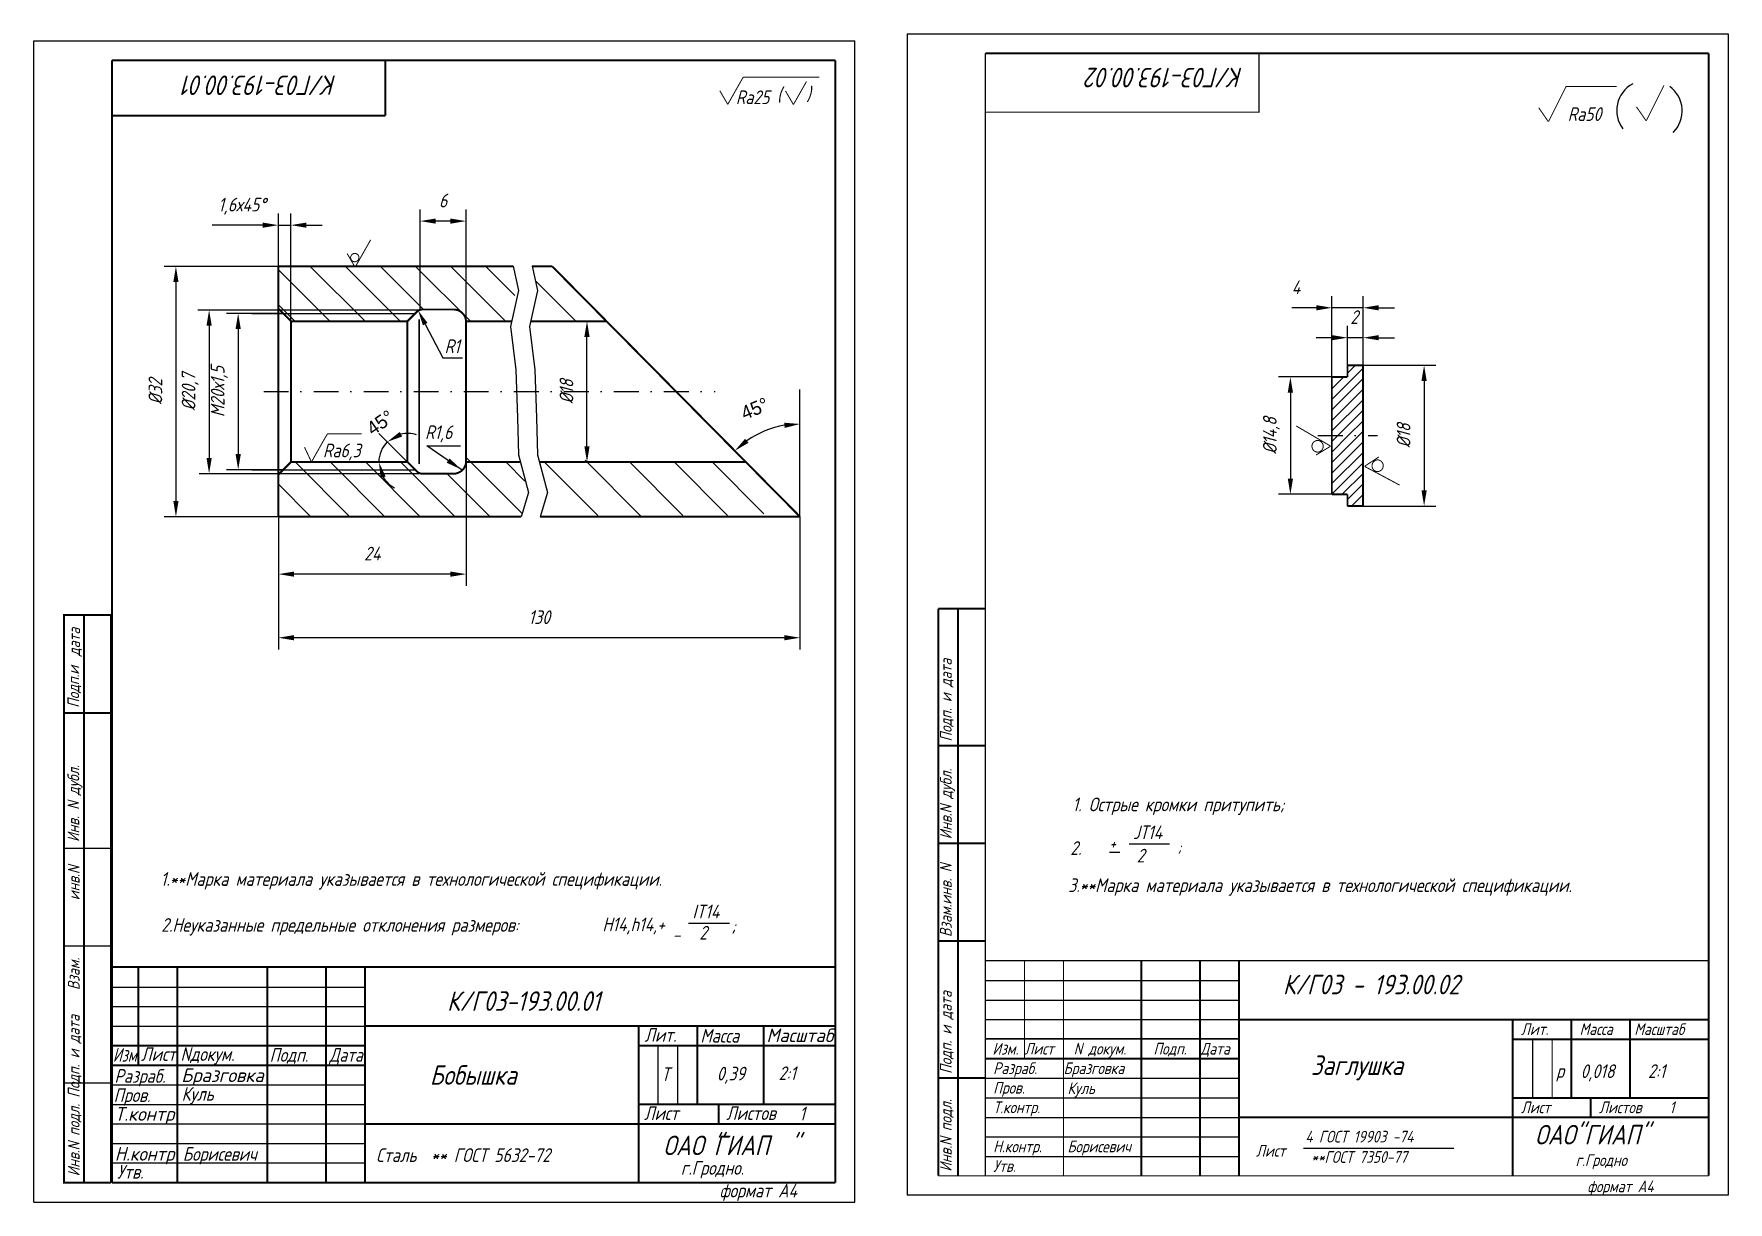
# Model space of a CAD drawing. Extents: x 647 to 2576, y 458 to 879.
# Drawn here: x 2142.7 to 2576.1, y 459.1 to 757.8 of the extents above; entities that cross this region are included whole.
import ezdxf
from ezdxf.enums import TextEntityAlignment as Align

# ---------------------------------------------------------------- set-up
doc = ezdxf.new("R2010")
doc.units = 0
doc.header["$LTSCALE"] = 0.5
doc.header["$MEASUREMENT"] = 0
doc.linetypes.add('DASHDOT', pattern=[25.4, 12.7, -6.35, 0, -6.35])
doc.layers.get('0').update_dxf_attribs({"linetype": 'CONTINUOUS'})
doc.layers.get('DEFPOINTS').update_dxf_attribs({"linetype": 'CONTINUOUS'})
doc.styles.add('ROMANC', font='romanc', dxfattribs={"width": 0.8, "oblique": 15, "height": 3.5})
doc.dimstyles.get("Standard").update_dxf_attribs({"dimtxt": 0.18, "dimasz": 0.18, "dimexe": 0.18, "dimexo": 0.0625, "dimgap": 0.09, "dimtad": 0, "dimtih": 1, "dimtoh": 1, "dimdec": 4, "dimzin": 0, "dimtxsty": 'STANDARD', "dimcen": 0.09, "dimazin": 3, "dimtfac": 1, "dimtdec": 4, "dimtofl": 0, "dimtmove": 0, "dimatfit": 3, "dimtolj": 1, "dimtzin": 0})

# ---------------------------------------------------------------- blocks, each defined once
blk = doc.blocks.new('*D7')
at = {"color": 0, "linetype": 'BYBLOCK'}
for p, q in [((1814.44, 1027.67), (1814.44, 1041.47)), ((1817.64, 1013.67), (1817.64, 1041.47)), ((1810.44, 1038.47), (1806.44, 1038.47)), ((1814.44, 1038.47), (1817.64, 1038.47)), ((1821.64, 1038.47), (1825.64, 1038.47))]:
    blk.add_line(p, q, dxfattribs=at)
for points in [[(1810.44, 1039.13), (1810.44, 1037.8), (1814.44, 1038.47)], [(1821.64, 1039.13), (1821.64, 1037.8), (1817.64, 1038.47)]]:
    blk.add_solid(points, dxfattribs=at)
at = {"layer": 'DEFPOINTS', "color": 0, "linetype": 'BYBLOCK'}
for p in [(1817.64, 1038.47), (1814.44, 1027.67), (1817.64, 1013.67)]:
    blk.add_point(p, dxfattribs=at)
at = {"color": 0, "linetype": 'BYBLOCK', "style": 'ROMANC', "oblique": 15, "width": 0.8}
blk.add_text('1,6х45%%d', height=3.5, dxfattribs=at).set_placement((1805.14, 1041.97), align=Align.CENTER)
blk = doc.blocks.new('*D5')
at = {"color": 0, "linetype": 'BYBLOCK'}
for p, q in [((1815.65, 1015.67), (1801.14, 1015.67)), ((1804.14, 1011.67), (1804.14, 979.67)), ((1815.64, 975.67), (1801.14, 975.67))]:
    blk.add_line(p, q, dxfattribs=at)
for points in [[(1803.47, 1011.67), (1804.81, 1011.67), (1804.14, 1015.67)], [(1803.47, 979.67), (1804.81, 979.67), (1804.14, 975.67)]]:
    blk.add_solid(points, dxfattribs=at)
at = {"layer": 'DEFPOINTS', "color": 0, "linetype": 'BYBLOCK'}
for p in [(1815.65, 1015.67), (1804.14, 975.67), (1815.64, 975.67)]:
    blk.add_point(p, dxfattribs=at)
at = {"color": 0, "linetype": 'BYBLOCK', "style": 'ROMANC', "oblique": 15, "width": 0.8}
blk.add_text('М20х1,5', height=3.5, rotation=90, dxfattribs=at).set_placement((1800.64, 995.67), align=Align.CENTER)
blk = doc.blocks.new('*D4')
at = {"color": 0, "linetype": 'BYBLOCK'}
for p, q in [((1814.44, 1027.67), (1785.21, 1027.67)), ((1788.21, 1023.67), (1788.21, 967.67)), ((1814.44, 963.67), (1785.21, 963.67))]:
    blk.add_line(p, q, dxfattribs=at)
for points in [[(1787.55, 1023.67), (1788.88, 1023.67), (1788.21, 1027.67)], [(1787.55, 967.67), (1788.88, 967.67), (1788.21, 963.67)]]:
    blk.add_solid(points, dxfattribs=at)
at = {"layer": 'DEFPOINTS', "color": 0, "linetype": 'BYBLOCK'}
for p in [(1814.44, 1027.67), (1788.21, 963.67), (1814.44, 963.67)]:
    blk.add_point(p, dxfattribs=at)
at = {"color": 0, "linetype": 'BYBLOCK', "style": 'ROMANC', "oblique": 15, "width": 0.8}
blk.add_text('%%c32', height=3.5, rotation=90, dxfattribs=at).set_placement((1784.71, 995.67), align=Align.CENTER)
blk = doc.blocks.new('*D35')
at = {"color": 0}
blk.add_line((2238.35, 648.3), (2231.03, 655.62), dxfattribs=at)
for start, end in [(71.8873, 103.4436), (135, 180), (211.5564, 243.1127)]:
    blk.add_arc((2238.35, 648.3), 7.36, start, end, dxfattribs=at)
for points in [[(2236.97, 654.87), (2236.32, 656.04), (2233.15, 653.5)], [(2231.45, 644.27), (2232.73, 644.63), (2231, 648.3)]]:
    blk.add_solid(points, dxfattribs=at)
at = {"layer": 'DEFPOINTS', "color": 0}
for p in [(2231.25, 650.2), (2226.55, 648.3), (2238.35, 648.3), (2238.35, 648.3), (2240.77, 645.89)]:
    blk.add_point(p, dxfattribs=at)
at = {"color": 0, "insert": (2231.35, 658.4), "char_height": 3.5, "attachment_point": 5, "rotation": 34.7246}
blk.add_mtext('\\A1;45°', dxfattribs=at)
blk = doc.blocks.new('*D8')
at = {"color": 0, "linetype": 'BYBLOCK'}
for p, q in [((1858.69, 1016.58), (1858.69, 1042.27)), ((1870.42, 1013.83), (1870.42, 1042.27)), ((1866.42, 1039.27), (1862.69, 1039.27))]:
    blk.add_line(p, q, dxfattribs=at)
for points in [[(1862.69, 1039.93), (1862.69, 1038.6), (1858.69, 1039.27)], [(1866.42, 1039.93), (1866.42, 1038.6), (1870.42, 1039.27)]]:
    blk.add_solid(points, dxfattribs=at)
at = {"layer": 'DEFPOINTS', "color": 0, "linetype": 'BYBLOCK'}
for p in [(1858.69, 1039.27), (1858.69, 1016.58), (1870.42, 1013.83)]:
    blk.add_point(p, dxfattribs=at)
at = {"color": 0, "linetype": 'BYBLOCK', "style": 'ROMANC', "oblique": 15, "width": 0.8}
blk.add_text('6', height=3.5, dxfattribs=at).set_placement((1864.56, 1042.77), align=Align.CENTER)
blk = doc.blocks.new('*X9')
at = {"color": 0}
for p, q in [((2474.78, 664.36), (2482.78, 672.36)), ((2478.78, 671.05), (2480.82, 673.09)), ((2474.78, 667.05), (2477.82, 670.09)), ((2474.78, 669.75), (2475.12, 670.09)), ((2474.78, 661.67), (2482.78, 669.67)), ((2474.78, 658.97), (2482.78, 666.97)), ((2474.78, 656.28), (2482.78, 664.28)), ((2476.29, 655.09), (2482.78, 661.58)), ((2478.98, 655.09), (2482.78, 658.89)), ((2474.78, 653.58), (2476.29, 655.09)), ((2474.78, 650.89), (2478.98, 655.09)), ((2474.78, 648.2), (2481.67, 655.09)), ((2481.67, 655.09), (2482.78, 656.2)), ((2474.78, 645.5), (2482.78, 653.5)), ((2474.78, 642.81), (2482.78, 650.81)), ((2474.78, 640.11), (2482.78, 648.11)), ((2477.45, 640.09), (2482.78, 645.42)), ((2478.78, 638.73), (2482.78, 642.73)), ((2479.84, 637.09), (2482.78, 640.03)), ((2482.53, 637.09), (2482.78, 637.34))]:
    blk.add_line(p, q, dxfattribs=at)
blk = doc.blocks.new('*D10')
at = {"color": 0, "linetype": 'BYBLOCK'}
for p, q in [((2482.78, 673.09), (2501.38, 673.09)), ((2498.38, 669.09), (2498.38, 641.09)), ((2482.78, 637.09), (2501.38, 637.09))]:
    blk.add_line(p, q, dxfattribs=at)
for points in [[(2497.71, 669.09), (2499.05, 669.09), (2498.38, 673.09)], [(2497.71, 641.09), (2499.05, 641.09), (2498.38, 637.09)]]:
    blk.add_solid(points, dxfattribs=at)
at = {"layer": 'DEFPOINTS', "color": 0, "linetype": 'BYBLOCK'}
for p in [(2482.78, 673.09), (2482.78, 637.09), (2498.38, 637.09)]:
    blk.add_point(p, dxfattribs=at)
at = {"color": 0, "linetype": 'BYBLOCK', "style": 'ROMANC', "oblique": 15, "width": 0.8}
blk.add_text('%%c18', height=3.5, rotation=90, dxfattribs=at).set_placement((2494.88, 655.09), align=Align.CENTER)
blk = doc.blocks.new('*D11')
at = {"color": 0, "linetype": 'BYBLOCK'}
for p, q in [((2474.78, 670.09), (2461.17, 670.09)), ((2464.17, 666.09), (2464.17, 644.09)), ((2474.78, 640.09), (2461.17, 640.09))]:
    blk.add_line(p, q, dxfattribs=at)
for points in [[(2463.5, 666.09), (2464.84, 666.09), (2464.17, 670.09)], [(2463.5, 644.09), (2464.84, 644.09), (2464.17, 640.09)]]:
    blk.add_solid(points, dxfattribs=at)
at = {"layer": 'DEFPOINTS', "color": 0, "linetype": 'BYBLOCK'}
for p in [(2474.78, 670.09), (2464.17, 640.09), (2474.78, 640.09)]:
    blk.add_point(p, dxfattribs=at)
at = {"color": 0, "linetype": 'BYBLOCK', "style": 'ROMANC', "oblique": 15, "width": 0.8}
blk.add_text('%%c14,8', height=3.5, rotation=90, dxfattribs=at).set_placement((2460.67, 655.09), align=Align.CENTER)
blk = doc.blocks.new('*D12')
at = {"color": 0, "linetype": 'BYBLOCK'}
for p, q in [((2478.78, 673.09), (2478.78, 683.13)), ((2482.78, 673.09), (2482.78, 683.13)), ((2474.78, 680.13), (2470.78, 680.13)), ((2482.78, 680.13), (2478.78, 680.13)), ((2486.78, 680.13), (2490.78, 680.13))]:
    blk.add_line(p, q, dxfattribs=at)
for points in [[(2474.78, 680.8), (2474.78, 679.46), (2478.78, 680.13)], [(2486.78, 680.8), (2486.78, 679.46), (2482.78, 680.13)]]:
    blk.add_solid(points, dxfattribs=at)
at = {"layer": 'DEFPOINTS', "color": 0, "linetype": 'BYBLOCK'}
for p in [(2478.78, 680.13), (2478.78, 673.09), (2482.78, 673.09)]:
    blk.add_point(p, dxfattribs=at)
at = {"color": 0, "linetype": 'BYBLOCK', "style": 'ROMANC', "oblique": 15, "width": 0.8}
blk.add_text('2', height=3.5, dxfattribs=at).set_placement((2480.49, 683.63), align=Align.CENTER)
blk = doc.blocks.new('*D13')
at = {"color": 0, "linetype": 'BYBLOCK'}
for p, q in [((2474.78, 670.09), (2474.78, 690.78)), ((2482.78, 673.09), (2482.78, 690.78)), ((2466.78, 687.78), (2464.54, 687.78)), ((2470.78, 687.78), (2466.78, 687.78)), ((2482.78, 687.78), (2474.78, 687.78)), ((2486.78, 687.78), (2490.78, 687.78))]:
    blk.add_line(p, q, dxfattribs=at)
for points in [[(2470.78, 688.45), (2470.78, 687.11), (2474.78, 687.78)], [(2486.78, 688.45), (2486.78, 687.11), (2482.78, 687.78)]]:
    blk.add_solid(points, dxfattribs=at)
at = {"layer": 'DEFPOINTS', "color": 0, "linetype": 'BYBLOCK'}
for p in [(2474.78, 687.78), (2482.78, 673.09), (2474.78, 670.09)]:
    blk.add_point(p, dxfattribs=at)
at = {"color": 0, "linetype": 'BYBLOCK', "style": 'ROMANC', "oblique": 15, "width": 0.8}
blk.add_text('4', height=3.5, dxfattribs=at).set_placement((2465.61, 691.28), align=Align.CENTER)
blk = doc.blocks.new('*D19')
at = {"color": 0, "linetype": 'BYBLOCK'}
for p, q in [((2253.31, 648.55), (2253.31, 616.67)), ((2205.31, 645.35), (2205.31, 616.67)), ((2249.31, 619.67), (2209.31, 619.67))]:
    blk.add_line(p, q, dxfattribs=at)
for points in [[(2209.31, 620.33), (2209.31, 619), (2205.31, 619.67)], [(2249.31, 620.33), (2249.31, 619), (2253.31, 619.67)]]:
    blk.add_solid(points, dxfattribs=at)
at = {"layer": 'DEFPOINTS', "color": 0, "linetype": 'BYBLOCK'}
for p in [(2253.31, 648.55), (2205.31, 645.35), (2205.31, 619.67)]:
    blk.add_point(p, dxfattribs=at)
at = {"color": 0, "linetype": 'BYBLOCK', "style": 'ROMANC', "oblique": 15, "width": 0.8}
blk.add_text('24', height=3.5, dxfattribs=at).set_placement((2229.31, 623.17), align=Align.CENTER)
blk = doc.blocks.new('*D37')
at = {"color": 0}
blk.add_arc((2338.73, 634.35), 23.72, 99.6737, 125.0393, dxfattribs=at)
for points in [[(2334.69, 658.39), (2334.8, 657.06), (2338.73, 658.06)], [(2325.54, 653.25), (2324.68, 654.28), (2322.04, 651.2)]]:
    blk.add_solid(points, dxfattribs=at)
at = {"layer": 'DEFPOINTS', "color": 0}
for p in [(2275.37, 698.35), (2338.73, 666.86), (2332.63, 657.27), (2338.73, 634.35), (2338.73, 634.35)]:
    blk.add_point(p, dxfattribs=at)
at = {"color": 0, "insert": (2327.14, 661.98), "char_height": 3.5, "attachment_point": 5, "rotation": 22.7564}
blk.add_mtext('\\A1;45°', dxfattribs=at)
blk = doc.blocks.new('*D28')
at = {"color": 0, "linetype": 'BYBLOCK'}
for p, q in [((2269.81, 684.35), (2287.24, 684.35)), ((2284.24, 652.35), (2284.24, 680.35)), ((2272.06, 648.35), (2287.24, 648.35))]:
    blk.add_line(p, q, dxfattribs=at)
for points in [[(2283.57, 680.35), (2284.9, 680.35), (2284.24, 684.35)], [(2283.57, 652.35), (2284.9, 652.35), (2284.24, 648.35)]]:
    blk.add_solid(points, dxfattribs=at)
at = {"layer": 'DEFPOINTS', "color": 0, "linetype": 'BYBLOCK'}
for p in [(2269.81, 684.35), (2284.24, 684.35), (2272.06, 648.35)]:
    blk.add_point(p, dxfattribs=at)
at = {"color": 0, "linetype": 'BYBLOCK', "style": 'ROMANC', "oblique": 15, "width": 0.8}
blk.add_text('%%c18', height=3.5, rotation=90, dxfattribs=at).set_placement((2280.74, 666.35), align=Align.CENTER)

msp = doc.modelspace()

# ---------------------------------------------------------------- linework, layer by layer
for p, q in [((2142.74832, 756.08576), (2352.74832, 756.08576)), ((2142.74832, 459.08576), (2142.74832, 756.08576)), ((2352.74832, 459.08576), (2352.74832, 756.08576)), ((2366.149, 757.818), (2366.149, 460.818)), ((2366.149, 757.818), (2576.149, 757.818)), ((2576.149, 757.818), (2576.149, 460.818)), ((2162.74832, 751.08576), (2162.74832, 736.88576)), ((2197.6435, 708.90736), (2188.3435, 708.90736)), ((2253.3105, 666.34536), (2253.3105, 698.34536)), ((2265.346, 698.417), (2266.732, 692.187)), ((2270.194, 698.417), (2271.58, 692.187)), ((2266.732, 692.187), (2264.654, 682.957)), ((2271.58, 692.187), (2269.502, 682.957)), ((2198.5105, 686.34536), (2240.3105, 686.34536)), ((2241.3105, 666.34536), (2241.3105, 684.54536)), ((2242.86372, 683.60056), (2247.38864, 674.94536)), ((2264.654, 682.957), (2266.039, 671.882)), ((2269.502, 682.957), (2270.887, 671.882)), ((2247.38864, 674.94536), (2252.3105, 674.94536)), ((2252.3105, 674.94536), (2252.4105, 674.94536)), ((2266.039, 671.882), (2266.501, 659.653)), ((2270.887, 671.882), (2271.349, 659.653)), ((2241.3105, 666.34536), (2241.3105, 648.14536)), ((2338.72752, 634.34536), (2338.72752, 666.858)), ((2266.501, 659.653), (2266.732, 650.193)), ((2271.349, 659.653), (2271.58, 650.193)), ((2252.3208, 646.23136), (2243.3105, 652.44536)), ((2243.3105, 652.44536), (2251.5105, 652.44536)), ((2251.5105, 652.44536), (2251.9105, 652.44536)), ((2266.732, 650.193), (2269.271, 640.502)), ((2271.58, 650.193), (2274.119, 640.502)), ((2198.5105, 646.34536), (2240.3105, 646.34536)), ((2269.271, 640.502), (2267.37546, 634.34536)), ((2274.119, 640.502), (2272.22346, 634.34536)), ((2422.973, 550.696), (2433.273, 550.696)), ((2150.44832, 549.58576), (2162.94832, 549.58576)), ((2417.873, 548.596), (2420.573, 548.596)), ((2310.17424, 530.42441), (2320.66551, 530.42441)), ((2150.44832, 524.58576), (2162.44832, 524.58576)), ((2162.44832, 519.18576), (2162.44832, 513.48576)), ((2162.44832, 514.08576), (2227.44832, 514.08576)), ((2386.01637, 515.73923), (2451.01637, 515.73923)), ((2162.44832, 509.08576), (2227.44832, 509.08576)), ((2386.01637, 510.73923), (2451.01637, 510.73923)), ((2162.44832, 504.08576), (2227.44832, 504.08576)), ((2386.01637, 505.73923), (2451.01637, 505.73923)), ((2302.44832, 484.08576), (2302.44832, 499.08576)), ((2307.44832, 484.08576), (2307.44832, 499.08576)), ((2386.01637, 490.73923), (2451.01637, 490.73923)), ((2150.44832, 464.08576), (2150.44832, 489.58576)), ((2150.44832, 489.58576), (2162.44832, 489.58576)), ((2162.44832, 489.08576), (2227.44832, 489.08576)), ((2386.01637, 485.73923), (2451.01637, 485.73923)), ((2162.44832, 484.08576), (2227.44832, 484.08576)), ((2162.44832, 479.08576), (2227.44832, 479.08576)), ((2297.44832, 479.08576), (2317.94832, 479.08576)), ((2386.01637, 480.73923), (2451.01637, 480.73923)), ((2162.44832, 474.08576), (2227.44832, 474.08576)), ((2386.01637, 475.73923), (2451.01637, 475.73923)), ((2467.488, 472.918), (2505.988, 472.918)), ((2162.44832, 469.08576), (2227.44832, 469.08576)), ((2162.44832, 464.08576), (2162.44832, 469.08576)), ((2386.01637, 470.73923), (2451.01637, 470.73923)), ((2347.74832, 464.08576), (2162.44832, 464.08576)), ((2576.149, 460.818), (2366.149, 460.818)), ((2142.74832, 459.08576), (2352.74832, 459.08576))]:
    msp.add_line(p, q)
at = {"color": 0}
for p, q in [((2227.45767, 684.34536), (2213.45767, 698.34536)), ((2236.43793, 684.34536), (2222.43793, 698.34536)), ((2242.41818, 687.34536), (2231.41818, 698.34536)), ((2254.39844, 684.34536), (2240.39844, 698.34536)), ((2263.3787, 684.34536), (2249.3787, 698.34536)), ((2265.75386, 690.95045), (2258.35895, 698.34536)), ((2218.47742, 684.34536), (2205.3105, 697.51227)), ((2281.3517, 684.34536), (2271.02776, 694.66929)), ((2209.49716, 684.34536), (2205.3105, 688.53201)), ((2206.5169, 686.34536), (2205.3105, 687.55176)), ((2253.45767, 684.34536), (2253.28922, 684.51381)), ((2223.57613, 634.34536), (2209.57613, 648.34536)), ((2232.55639, 634.34536), (2218.55639, 648.34536)), ((2241.53665, 634.34536), (2227.53665, 648.34536)), ((2250.5169, 634.34536), (2236.5169, 648.34536)), ((2267.56293, 635.25984), (2253.3105, 649.51227)), ((2268.34223, 643.4608), (2263.45767, 648.34536)), ((2286.97693, 634.67184), (2273.30342, 648.34536)), ((2298.00793, 634.52484), (2283.7555, 648.77727)), ((2308.74493, 634.67184), (2295.07142, 648.34536)), ((2320.21693, 634.67184), (2306.54342, 648.34536)), ((2329.48293, 635.11284), (2316.25042, 648.34536)), ((2213.61562, 634.34536), (2205.3105, 642.65048)), ((2259.49716, 634.34536), (2248.49716, 645.34536))]:
    msp.add_line(p, q, dxfattribs=at)
at = {"color": 0, "linetype": 'BYBLOCK'}
for p, q in [((2241.37356, 687.19311), (2184.681, 687.19311)), ((2187.57444, 683.19311), (2187.57444, 649.34536)), ((2242.13893, 645.34536), (2185.001, 645.34536)), ((2205.3105, 634.34536), (2205.3105, 600.407)), ((2338.72752, 634.34536), (2338.72752, 600.407)), ((2334.72752, 603.407), (2209.3105, 603.407))]:
    msp.add_line(p, q, dxfattribs=at)
at = {"linetype": 'DASHDOT'}
for p, q in [((2201.531, 666.34536), (2317.0105, 666.34536)), ((2471.23, 655.09), (2486.43, 655.09))]:
    msp.add_line(p, q, dxfattribs=at)
for points, const_width in [([(2162.74832, 751.08576), (2347.74832, 751.08576)], 0.5), ([(2232.64832, 751.08576), (2162.74832, 751.08576)], 0.5), ([(2162.74832, 464.08576), (2162.74832, 751.08576)], 0.5), ([(2232.64832, 736.88576), (2232.64832, 751.08576)], 0.5), ([(2347.74832, 464.08576), (2347.74832, 751.08576)], 0.5), ([(2386.149, 752.818), (2571.149, 752.818)], 0.5), ([(2386.149, 465.818), (2386.149, 752.818)], 0.3), ([(2456.149, 752.818), (2456.149, 737.818), (2386.149, 737.818)], 0.3), ([(2571.149, 752.818), (2571.149, 465.818)], 0.5), ([(2320.2458, 739.78944), (2324.21863, 746.78944)], 0.25), ([(2324.21863, 746.78944), (2343.70612, 746.78944)], 0.25), ([(2337.04495, 739.74212), (2340.38417, 745.62573)], 0.25), ([(2318.21217, 743.28944), (2320.2458, 739.78944)], 0.25), ([(2335.01132, 743.24212), (2337.04495, 739.74212)], 0.25), ([(2530.209, 735.378), (2534.744, 744.448)], 0.25), ([(2534.68, 744.34), (2547.64, 744.34)], 0.25), ([(2555.219, 735.598), (2559.754, 744.668)], 0.25), ([(2162.74832, 736.88576), (2232.64832, 736.88576)], 0.5), ([(2527.69131, 738.948), (2530.149, 735.398)], 0.25), ([(2552.70131, 739.168), (2555.159, 735.618)], 0.25), ([(2224.92096, 698.14536), (2228.89379, 705.14536)], 0.25), ([(2205.3105, 666.34536), (2205.3105, 698.34536)], 0.5), ([(2205.3105, 698.34536), (2211.033, 698.34536)], 0.5), ([(2205.3105, 698.34536), (2265.36194, 698.34536)], 0.5), ([(2222.88733, 701.64536), (2224.92096, 698.14536)], 0.25), ([(2270.20994, 698.34536), (2275.36551, 698.34536)], 0.5), ([(2338.72752, 634.34536), (2275.36551, 698.34536)], 0.5), ([(2208.5105, 684.34536), (2205.3105, 687.54536)], 0.5), ([(2240.72471, 686.75957), (2238.3105, 684.34536)], 0.5), ([(2241.3105, 666.34536), (2241.3105, 684.84536)], 0.5), ([(2242.13893, 687.34536), (2250.1105, 687.34536)], 0.5), ([(2208.5105, 666.34536), (2208.5105, 684.34536)], 0.5), ([(2208.5105, 684.34536), (2211.721, 684.34536)], 0.5), ([(2208.5105, 684.34536), (2238.3105, 684.34536)], 0.5), ([(2238.3105, 684.34536), (2238.3105, 666.34536)], 0.5), ([(2253.3105, 666.34536), (2253.3105, 684.14536)], 0.5), ([(2478.78, 673.09), (2482.78, 673.09)], 0.5), ([(2478.78, 673.09), (2478.78, 670.09)], 0.5), ([(2482.78, 673.09), (2482.78, 637.09)], 0.5), ([(2474.78, 670.09), (2478.78, 670.09)], 0.5), ([(2474.78, 670.09), (2474.78, 640.09)], 0.5), ([(2205.3105, 666.34536), (2205.3105, 634.34536)], 0.5), ([(2208.5105, 666.34536), (2208.5105, 648.34536)], 0.5), ([(2238.3105, 648.34536), (2238.3105, 666.34536)], 0.5), ([(2241.3105, 666.34536), (2241.3105, 647.84536)], 0.5), ([(2253.3105, 666.34536), (2253.3105, 648.54536)], 0.5), ([(2213.87635, 648.57842), (2217.84918, 655.57842)], 0.25), ([(2217.84918, 655.57842), (2226.58966, 655.57842)], 0.25), ([(2474.45077, 652.40534), (2465.70271, 657.53395)], 0.25), ([(2213.76, 648.336), (2211.9839, 652.12293)], 0.25), ([(2470.72112, 650.13084), (2474.42682, 652.34681)], 0.25), ([(2208.5105, 648.34536), (2205.3105, 645.14536)], 0.5), ([(2208.5105, 648.34536), (2212.409, 648.34536)], 0.5), ([(2208.5105, 648.34536), (2238.3105, 648.34536)], 0.5), ([(2240.72471, 645.93114), (2238.3105, 648.34536)], 0.5), ([(2483.1723, 647.21883), (2492.11377, 642.43539)], 0.25), ([(2486.81039, 649.6371), (2483.19395, 647.27826)], 0.25), ([(2242.13893, 645.34536), (2250.1105, 645.34536)], 0.5), ([(2474.78, 640.09), (2478.78, 640.09)], 0.5), ([(2478.78, 640.09), (2478.78, 637.09)], 0.5), ([(2478.78, 637.09), (2482.78, 637.09)], 0.5), ([(2205.3105, 634.34536), (2214.644, 634.34536)], 0.5), ([(2214.21, 634.34536), (2267.37546, 634.34536)], 0.5), ([(2272.22346, 634.34536), (2338.72752, 634.34536)], 0.5), ([(2162.44832, 464.08576), (2150.44832, 464.08576), (2150.44832, 609.18576), (2162.44832, 609.18576)], 0.5), ([(2150.44832, 609.18576), (2155.54832, 609.18576), (2155.54832, 464.08576)], 0.5), ([(2162.44832, 609.18576), (2162.44832, 464.08576)], 0.5), ([(2374.149, 610.818), (2374.149, 465.818)], 0.5), ([(2386.149, 610.818), (2374.149, 610.818)], 0.5), ([(2379.149, 465.818), (2379.149, 610.818)], 0.5), ([(2150.44832, 584.18576), (2162.24832, 584.18576)], 0.5), ([(2386.149, 575.818), (2374.149, 575.818)], 0.5), ([(2386.149, 550.818), (2374.149, 550.818)], 0.5), ([(2386.149, 525.818), (2374.149, 525.818)], 0.5), ([(2386.149, 520.818), (2571.149, 520.818)], 0.3), ([(2386.149, 520.818), (2386.149, 465.818)], 0.3), ([(2396.15337, 520.818), (2396.15337, 495.73923)], 0.3), ([(2406.15337, 520.818), (2406.15337, 465.818)], 0.3), ([(2426.01637, 520.73923), (2426.01637, 465.818)], 0.5), ([(2441.01637, 520.73923), (2441.01637, 465.818)], 0.5), ([(2451.01637, 520.73923), (2451.01637, 465.818)], 0.5), ([(2162.44832, 519.18576), (2347.74832, 519.18576)], 0.5), ([(2162.44832, 464.08576), (2162.44832, 519.18576)], 0.5), ([(2169.44832, 494.08576), (2169.44832, 519.18576)], 0.5), ([(2179.44832, 464.08576), (2179.44832, 519.18576)], 0.5), ([(2202.44832, 464.08576), (2202.44832, 519.18576)], 0.5), ([(2217.44832, 464.08576), (2217.44832, 519.18576)], 0.5), ([(2227.44832, 464.08576), (2227.44832, 519.18576)], 0.5), ([(2227.44832, 504.08576), (2347.74832, 504.08576)], 0.5), ([(2297.44832, 464.08576), (2297.44832, 504.08576)], 0.5), ([(2312.44832, 484.08576), (2312.44832, 504.08576)], 0.5), ([(2329.44832, 484.08576), (2329.44832, 504.08576)], 0.5), ([(2451.01637, 505.73923), (2571.01637, 505.73923)], 0.5), ([(2521.01637, 505.73923), (2521.01637, 465.818)], 0.5), ([(2536.01637, 505.73923), (2536.01637, 485.73923)], 0.5), ([(2551.01637, 505.73923), (2551.01637, 485.73923)], 0.5), ([(2162.44832, 499.08576), (2227.44832, 499.08576)], 0.5), ([(2297.44832, 499.08576), (2347.74832, 499.08576)], 0.5), ([(2386.149, 500.83706), (2451.01637, 500.83706)], 0.5), ([(2521.01637, 500.73923), (2571.01637, 500.73923)], 0.5), ([(2526.149, 500.818), (2526.149, 485.818)], 0.3), ([(2531.149, 500.818), (2531.149, 485.818)], 0.3), ([(2162.44832, 494.08576), (2227.44832, 494.08576)], 0.5), ([(2386.149, 495.73923), (2451.01637, 495.73923)], 0.5), ([(2386.149, 490.818), (2374.149, 490.818)], 0.5), ([(2521.01637, 485.73923), (2571.01637, 485.73923)], 0.5), ([(2541.01637, 485.73923), (2541.01637, 480.73923)], 0.5), ([(2297.44832, 484.08576), (2347.74832, 484.08576)], 0.5), ([(2317.94832, 479.08576), (2317.94832, 483.98576)], 0.5), ([(2227.44832, 479.08576), (2347.74832, 479.08576)], 0.5), ([(2451.01637, 480.73923), (2571.01637, 480.73923)], 0.5), ([(2162.74832, 464.08576), (2347.74832, 464.08576)], 0.5), ([(2374.149, 465.818), (2571.149, 465.818)], 0.3)]:
    msp.add_lwpolyline(points, dxfattribs=dict(const_width=const_width))
for points, const_width in [([(2225.9112, 700.60891, 1), (2223.77728, 700.60891, 1)], 0.25), ([(2225.9112, 700.60891, -1), (2223.77728, 700.60891, -1)], 0.25), ([(2240.72471, 686.75957, -0.198912367), (2242.13893, 687.34536, -0.198912367)], 0.5), ([(2250.1105, 687.34536, -0.414213562), (2253.3105, 684.14536, -0.414213562)], 0.5), ([(2471.23056, 653.8617, 0.960768923), (2471.03105, 650.87074, 0.960768923)], 0.25), ([(2471.23056, 653.8617, -0.960768923), (2471.03105, 650.87074, -0.960768923)], 0.25), ([(2240.72471, 645.93114, 0.198912367), (2242.13893, 645.34536, 0.198912367)], 0.5), ([(2250.1105, 645.34536, 0.414213562), (2253.3105, 648.54536, 0.414213562)], 0.5), ([(2486.44687, 645.88921, -0.960768923), (2486.52955, 648.88567, -0.960768923)], 0.25), ([(2486.44687, 645.88921, 0.960768923), (2486.52955, 648.88567, 0.960768923)], 0.25)]:
    msp.add_lwpolyline(points, format="xyb", dxfattribs=dict(const_width=const_width))
at = {"linetype": 'CONTINUOUS', "const_width": 0.5}
for points in [[(2253.30424, 684.34536), (2264.96657, 684.34536)], [(2269.81457, 684.34536), (2289.22595, 684.34536)], [(2253.30424, 648.34536), (2267.21607, 648.34536)], [(2272.06407, 648.34536), (2324.86708, 648.34536)]]:
    msp.add_lwpolyline(points, dxfattribs=at)
for centre, start, end in [((2555.33559, 738.21657), 117.803985, 217.6664676), ((2556.71827, 738.1201), 314.3517062, 54.2141888)]:
    msp.add_arc(centre, 7.68916, start, end)
at = {"color": 0, "linetype": 'BYBLOCK'}
for points in [[(2186.90777, 683.19311), (2188.24111, 683.19311), (2187.57444, 687.19311)], [(2186.90777, 649.34536), (2188.24111, 649.34536), (2187.57444, 645.34536)], [(2209.3105, 604.07367), (2209.3105, 602.74033), (2205.3105, 603.407)], [(2334.72752, 604.07367), (2334.72752, 602.74033), (2338.72752, 603.407)]]:
    msp.add_solid(points, dxfattribs=at)
for points in [[(2242.27292, 683.29169), (2243.45452, 683.90943), (2241.0105, 687.14536)], [(2249.09614, 649.2651), (2248.33916, 648.16748), (2252.0105, 646.44536)]]:
    msp.add_solid(points)
at = {"layer": 'DEFPOINTS', "color": 0, "linetype": 'BYBLOCK'}
for p in [(2215.37356, 687.19311), (2253.3105, 684.14536), (2253.3105, 648.54536), (2253.3105, 648.54536), (2256.3105, 648.34536), (2187.57444, 645.34536), (2216.13893, 645.34536), (2205.3105, 634.34536), (2205.3105, 634.34536), (2205.3105, 634.34536), (2338.72752, 634.34536), (2205.3105, 603.407)]:
    msp.add_point(p, dxfattribs=at)

# ---------------------------------------------------------------- block references
msp.add_blockref('*X9', (0, 0))

# ---------------------------------------------------------------- texts
at = {"style": 'ROMANC', "oblique": 15, "width": 0.8}
for s, height, rotation, p in [('К/Г03-193.00.01', 5, 180, (2220.24832, 747.18576)), ('К/Г03-193.00.02', 5, 180, (2452.099, 749.148)), ('R1,6', 3.5, 360, (2242.8105, 654.19536)), ('дата', 3, 90, (2154.54832, 598.68576)), ('Подп. и дата', 3, 90, (2377.53603, 576.87279)), ('Подп.и', 3, 90, (2154.34832, 585.48576)), ('Инв. N дубл.    ', 3, 90, (2154.34832, 551.18576)), ('Инв.N дубл.', 3, 90, (2377.53603, 551.87279)), ('Взам.инв. N', 3, 90, (2377.53603, 526.87279)), ('инв.N', 3, 90, (2154.44832, 536.28576)), ('Инв.N подл. Подп. и дата    Взам. ', 3, 90, (2154.44832, 465.68576)), ('Подп. и дата', 3, 90, (2377.53603, 491.87279)), ('Инв.N подл.', 3, 90, (2377.53603, 466.87279))]:
    msp.add_text(s, height=height, rotation=rotation, dxfattribs=at).set_placement(p)
for s, height, p in [('Rа25', 3.5, (2322.32117, 739.86159)), ('(', 3.5, (2332.8598, 740.5699)), (')', 3.5, (2340.35416, 740.70377)), ('Ra50', 3.5, (2535.12, 735.56)), ('R1', 3.5, (2247.8105, 676.19536)), ('Rа6,3', 3.5, (2216.70002, 649.54791)), ('1. Острые кромки притупить;', 3.5, (2408.419, 559.03)), ('JТ14', 3.5, (2423.873, 551.896)), ('2.', 3.5, (2407.875, 547.862)), ('+', 3, (2417.853, 549.296)), ('2', 3.5, (2424.873, 545.936)), (';', 3, (2435.373, 548.396)), ('1.**Марка материала указывается в технологической спецификации.', 3.5, (2175.17, 539.958)), ('3.**Марка материала указывается в технологической спецификации.', 3.5, (2407.347, 538.368)), ('IT14', 3.5, (2311.22337, 531.64757)), ('2.Неуказанные предельные отклонения размеров:', 3.5, (2175.32308, 528.21202)), ('H14,h14,+', 3.5, (2288.20037, 528.34444)), ('2', 3.5, (2312.97191, 526.23074)), (';', 3.5, (2321.19007, 527.9781)), ('-', 3.5, (2306.11731, 525.70499)), ('К/Г03 - 193.00.02', 5, (2462.249, 512.218)), ('К/Г03-193.00.01', 5, (2248.44832, 507.98576)), ('Лит.    ', 3.5, (2298.94832, 500.08576)), ('Масса', 3.5, (2313.24832, 499.88576)), ('Лит.', 3, (2523.149, 501.818)), ('Масса', 3, (2538.149, 501.818)), ('Масштаб', 3, (2552.149, 501.818)), ('Nдокум.', 3.5, (2180.24832, 495.18576)), ('Подп.', 3.5, (2203.04832, 494.98576)), ('Изм.', 3, (2387.955, 496.795)), ('Лист', 3, (2396.149, 496.818)), (' N докум.', 3, (2407.149, 496.818)), ('Подп.', 3, (2429.149, 496.818)), ('Дата', 3, (2441.149, 496.818)), ('Бобышка', 5, (2244.04832, 489.08576)), ('Разраб.', 3, (2388.149, 491.818)), ('Бразговка', 3, (2406.149, 491.818)), ('Заглушка', 5, (2469.436, 491.588)), ('0,018', 3.5, (2538.432, 490.806)), ('2:1', 3.5, (2555.649, 490.818)), ('Разраб.  ', 3.5, (2163.34832, 489.58576)), ('Т', 3.5, (2303.26402, 490.06097)), ('0,39', 3.5, (2317.44832, 490.18576)), ('2:1', 3.5, (2333.24832, 490.28576)), ('Пров.', 3, (2388.149, 486.818)), ('р', 3.5, (2532.149, 490.862)), ('Пров.     ', 3.5, (2163.14832, 484.68576)), ('Куль', 3.5, (2180.54832, 485.00801)), ('Куль', 3, (2407.149, 486.698)), ('Лист       ', 3.5, (2298.84832, 480.08576)), ('Листов', 3.5, (2319.84832, 480.08576)), ('1', 3.5, (2338.54832, 479.98576)), ('Т.контр.', 3, (2388.149, 481.818)), ('Лист', 3, (2523.149, 481.818)), ('Листов', 3, (2543.149, 481.818)), ('1', 3, (2561.149, 481.818)), ('"', 5, (2316.39144, 471.08282)), ('"', 5, (2336.25974, 471.08282)), ('4 ГОСТ 19903 -74', 3, (2467.988, 474.318)), ('ОАО"ГИАП"', 5, (2526.749, 473.818)), ('Борисевич', 3.5, (2180.82815, 469.65351)), ('Сталь  ** ГОСТ 5632-72', 3.5, (2230.29715, 469.34472)), ('ОАО ГИАП', 5, (2303.74832, 471.08576)), ('Н.контр.', 3, (2388.149, 471.818)), ('Борисевич', 3, (2407.149, 471.818)), ('Лист', 3, (2455.388, 470.718)), ('Утв.', 3.5, (2164.04832, 465.08576)), ('г.Гродно.', 3.5, (2308.24832, 466.08576)), ('Утв.', 3, (2388.149, 466.818)), ('**ГОСТ 7350-77', 3, (2469.498, 469.118)), ('г.Гродно', 3, (2537.149, 468.318)), ('формат А4', 3.5, (2318.14832, 460.28576)), ('формат А4', 3, (2540.139, 461.608))]:
    msp.add_text(s, height=height, dxfattribs=at).set_placement(p)
at = {"color": 0, "linetype": 'BYBLOCK', "style": 'ROMANC', "oblique": 15, "width": 0.8}
msp.add_text('%%c20,7', height=3.5, rotation=90, dxfattribs=at).set_placement((2184.07444, 666.26923), align=Align.CENTER)
msp.add_text('130', height=3.5, dxfattribs=at).set_placement((2272.01901, 606.907), align=Align.CENTER)
at = {"style": 'ROMANC', "oblique": 15}
for s, width, p, p2 in [('Масштаб', 0.653503, (2330.14832, 499.98576), (2347.24832, 499.98576)), ('Изм', 0.620339, (2162.94832, 494.98576), (2169.04832, 494.98576)), ('Лист', 0.593333, (2170.14832, 495.18576), (2179.04832, 495.18576)), ('Дата', 0.548387, (2218.34832, 494.98576), (2226.84832, 494.98576)), ('Бразговка', 0.822078, (2180.44832, 489.78576), (2201.54832, 489.78576)), ('Т.контр', 0.665693, (2163.44832, 479.88576), (2178.64832, 479.88576)), ('Н.контр', 0.642254, (2163.44832, 469.68576), (2178.64832, 469.68576))]:
    msp.add_text(s, height=3.5, dxfattribs=dict(at, width=width)).set_placement(p, p2, align=Align.FIT)

# ---------------------------------------------------------------- dimensions: what is measured, and where the dimension line sits
dim = msp.add_linear_dim(base=(2208.4855, 708.90736), p1=(2205.2855, 698.10736), p2=(2208.4855, 684.10736), text='1,6х45%%d', dimstyle='Standard')
dim.commit()
dim.dimension.update_dxf_attribs({"geometry": '*D7', "text_midpoint": (2195.9855, 712.40736), "dimtype": 128, "insert": (390.845, -329.558)})
dim = msp.add_linear_dim(base=(2241.56233, 709.94536), p1=(2253.28922, 684.51381), p2=(2241.56233, 687.26044), text='6', dimstyle='Standard')
dim.commit()
dim.dimension.update_dxf_attribs({"geometry": '*D8', "text_midpoint": (2247.42578, 713.44536), "insert": (382.87, -329.32)})
for base, p1, p2, text, picture, middle in [((2179.08452, 634.34536), (2205.3105, 698.34536), (2205.3105, 634.34536), '%%c32', '*D4', (2175.58452, 666.34536)), ((2195.0105, 646.34536), (2206.5169, 686.34536), (2206.5105, 646.34536), 'М20х1,5', '*D5', (2191.5105, 666.34536))]:
    dim = msp.add_linear_dim(base=base, p1=p1, p2=p2, angle=90, text=text, dimstyle='Standard')
    dim.commit()
    dim.dimension.update_dxf_attribs({"geometry": picture, "text_midpoint": middle, "insert": (390.87, -329.32)})
for base, line1, line2, picture, middle in [((2332.62673, 657.26685), ((2338.72752, 634.34536), (2338.72752, 666.858)), ((2338.72752, 634.34536), (2275.36551, 698.34536)), '*D37', (2327.137, 661.977)), ((2231.25005, 650.20485), ((2240.76891, 645.88695), (2238.35469, 648.30116)), ((2226.55469, 648.30116), (2238.35469, 648.30116)), '*D35', (2231.35469, 658.40116))]:
    dim = msp.add_angular_dim_2l(base=base, line1=line1, line2=line2, dimstyle='STANDARD', override={"dimtxt": 3.5, "dimasz": 4, "dimexe": 3, "dimexo": 0, "dimgap": 0.1, "dimtad": 1, "dimtih": 0, "dimtoh": 0, "dimdec": 2, "dimcen": 0, "dimtdec": 2, "dimtofl": 1, "dimtmove": 2})
    dim.commit()
    dim.dimension.update_dxf_attribs({"geometry": picture, "text_midpoint": middle, "dimtype": 162})
for base, p1, p2, text, picture, middle in [((2474.78, 687.78), (2482.78, 673.09), (2474.78, 670.09), '4', '*D13', (2465.61173, 691.28)), ((2205.3105, 619.667), (2253.3105, 648.54536), (2205.3105, 645.34536), '24', '*D19', (2229.3105, 623.167))]:
    dim = msp.add_linear_dim(base=base, p1=p1, p2=p2, text=text, dimstyle='Standard')
    dim.commit()
    dim.dimension.update_dxf_attribs({"geometry": picture, "text_midpoint": middle})
dim = msp.add_linear_dim(base=(2478.78, 680.13), p1=(2482.78, 673.09), p2=(2478.78, 673.09), text='2', dimstyle='Standard')
dim.commit()
dim.dimension.update_dxf_attribs({"geometry": '*D12', "text_midpoint": (2480.49, 683.63), "dimtype": 128})
for base, p1, p2, text, picture, middle in [((2284.238, 684.34536), (2272.06407, 648.34536), (2269.81457, 684.34536), '%%c18', '*D28', (2280.738, 666.34536)), ((2498.38, 637.09), (2482.78, 673.09), (2482.78, 637.09), '%%c18', '*D10', (2494.88, 655.09)), ((2464.17, 640.09), (2474.78, 670.09), (2474.78, 640.09), '%%c14,8', '*D11', (2460.67, 655.09))]:
    dim = msp.add_linear_dim(base=base, p1=p1, p2=p2, angle=90, text=text, dimstyle='Standard')
    dim.commit()
    dim.dimension.update_dxf_attribs({"geometry": picture, "text_midpoint": middle})

doc.saveas('drawing.dxf')
